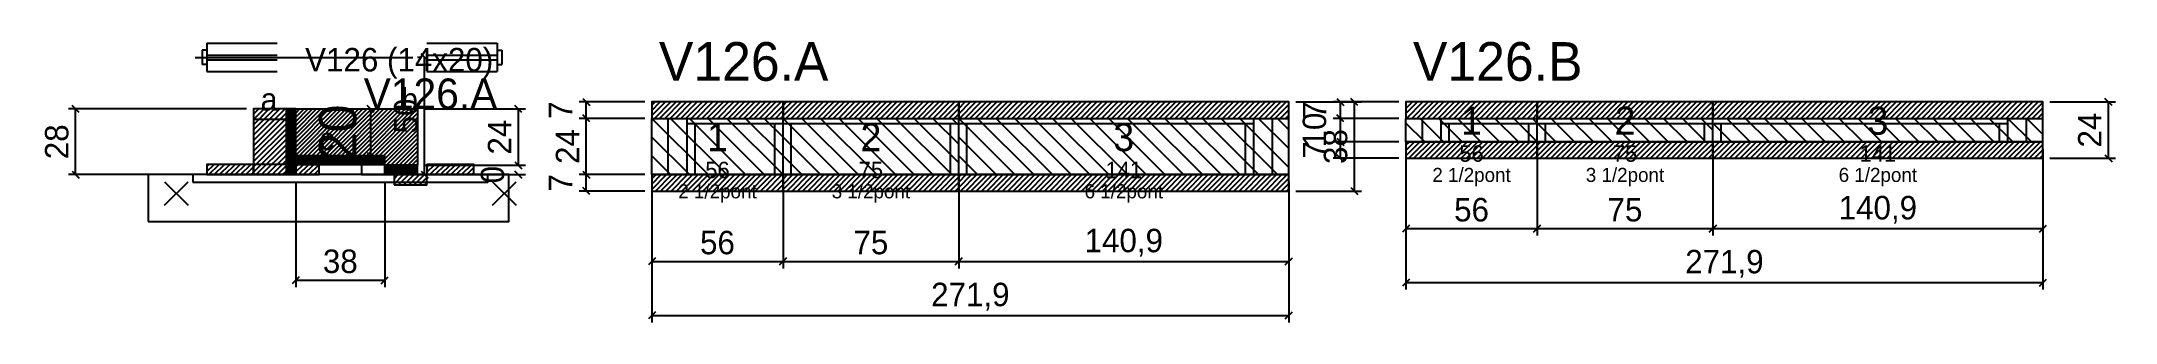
# Model space of a CAD drawing. Extents: x -69 to 817, y -87 to 33.
import ezdxf
from ezdxf.enums import TextEntityAlignment as Align

# ---------------------------------------------------------------- set-up
doc = ezdxf.new("R2010")
doc.units = 0
for name, color, linetype in [('5', 5, 'Continuous'), ('barrote', 126, 'Continuous'), ('CONCRETO', 251, 'Continuous'), ('COTA', 241, 'Continuous'), ('Cota Seção (2x)', 241, 'Continuous'), ('detalhes', 7, 'Continuous'), ('Hachura', 251, 'Continuous'), ('Madeira', 126, 'Continuous'), ('NOMENCLATURA', 7, 'Continuous'), ('Painéis', 200, 'Continuous'), ('presilha', 224, 'Continuous'), ('Reaproveitamento', 30, 'Continuous'), ('SARR_2.2x7', 40, 'Continuous'), ('SARR_3.5x7', 81, 'Continuous'), ('SCO-___-LAJ', 224, 'Continuous'), ('TENSOR', 224, 'Continuous'), ('texto', 7, 'Continuous'), ('Texto Seção', 7, 'Continuous')]:
    doc.layers.add(name, color=color, linetype=linetype)
doc.dimstyles.new('PAINEL', dxfattribs={"dimtxt": 10, "dimasz": 3, "dimexe": 3, "dimexo": 3, "dimgap": 3, "dimtad": 1, "dimblk": 'OBLIQUE', "dimblk1": 'OBLIQUE', "dimcen": 2.5, "dimclrd": 4, "dimclre": 4, "dimclrt": 240, "dimazin": 3, "dimtfac": 1, "dimtmove": 0, "dimatfit": 3})
doc.dimstyles.new('SECAO2X', dxfattribs={"dimtxt": 16, "dimasz": 3, "dimexe": 3, "dimexo": 3, "dimgap": 3, "dimtad": 1, "dimblk": 'OBLIQUE', "dimblk1": 'OBLIQUE', "dimcen": 2.5, "dimclrd": 4, "dimclre": 4, "dimclrt": 240, "dimazin": 3, "dimtfac": 1, "dimtmove": 0, "dimatfit": 3})

# ---------------------------------------------------------------- blocks, each defined once
blk = doc.blocks.new('_OBLIQUE')
at = {"color": 0, "linetype": 'BYBLOCK'}
blk.add_line((-0.5, -0.5), (0.5, 0.5), dxfattribs=at)

msp = doc.modelspace()

# ---------------------------------------------------------------- hatches: boundary and pattern name
at = {"layer": 'COTA'}
h = msp.add_hatch(dxfattribs=at)
h.set_pattern_fill('ANSI31', scale=0.4)
h.paths.add_polyline_path([(40, -16), (40, 4), (92, 4), (92, -20), (78, -20), (78, -16)])
h = msp.add_hatch(dxfattribs=at)
h.set_pattern_fill('ANSI31', scale=0.5)
h.paths.add_polyline_path([(192, 0), (248, 0), (248, 7), (192, 7)])
h = msp.add_hatch(dxfattribs=at)
h.set_pattern_fill('ANSI31', scale=0.5)
h.paths.add_polyline_path([(248, 0), (323, 0), (323, 7), (248, 7)])
h = msp.add_hatch(dxfattribs=at)
h.set_pattern_fill('ANSI31', scale=0.5)
h.paths.add_polyline_path([(323, 0), (463.9, 0), (463.9, 7), (323, 7)])
h = msp.add_hatch(dxfattribs=at)
h.set_pattern_fill('ANSI31', scale=0.5)
h.paths.add_polyline_path([(513.9, 0), (569.9, 0), (569.9, 7), (513.9, 7)])
h = msp.add_hatch(dxfattribs=at)
h.set_pattern_fill('ANSI31', scale=0.5)
h.paths.add_polyline_path([(569.9, 0), (644.9, 0), (644.9, 7), (569.9, 7)])
h = msp.add_hatch(dxfattribs=at)
h.set_pattern_fill('ANSI31', scale=0.5)
h.paths.add_polyline_path([(644.9, 0), (785.8, 0), (785.8, 7), (644.9, 7)])
h = msp.add_hatch(dxfattribs=at)
h.set_pattern_fill('ANSI31', scale=0.5)
h.paths.add_polyline_path([(513.9, -17), (569.9, -17), (569.9, -10), (513.9, -10)])
h = msp.add_hatch(dxfattribs=at)
h.set_pattern_fill('ANSI31', scale=0.5)
h.paths.add_polyline_path([(569.9, -17), (644.9, -17), (644.9, -10), (569.9, -10)])
h = msp.add_hatch(dxfattribs=at)
h.set_pattern_fill('ANSI31', scale=0.5)
h.paths.add_polyline_path([(644.9, -17), (785.8, -17), (785.8, -10), (644.9, -10)])
h = msp.add_hatch(dxfattribs=at)
h.set_pattern_fill('ANSI31', scale=0.5)
h.paths.add_polyline_path([(192, -31), (248, -31), (248, -24), (192, -24)])
h = msp.add_hatch(dxfattribs=at)
h.set_pattern_fill('ANSI31', scale=0.5)
h.paths.add_polyline_path([(248, -31), (323, -31), (323, -24), (248, -24)])
h = msp.add_hatch(dxfattribs=at)
h.set_pattern_fill('ANSI31', scale=0.5)
h.paths.add_polyline_path([(323, -31), (463.9, -31), (463.9, -24), (323, -24)])
at = {"layer": 'Hachura'}
h = msp.add_hatch(dxfattribs=at)
h.set_pattern_fill('ANSI31', scale=0.5)
h.paths.add_polyline_path([(22, -24), (36, -24), (36, 4), (22, 4)])
h = msp.add_hatch(dxfattribs=at)
h.set_pattern_fill('ANSI31', scale=0.5)
h.paths.add_polyline_path([(22, -0.4), (36, -0.4), (36, 4), (22, 4)])
h = msp.add_hatch(dxfattribs=at)
h.set_pattern_fill('SOLID')
h.paths.add_polyline_path([(36, -24), (40, -24), (40, 4), (36, 4)])
h = msp.add_hatch(dxfattribs=at)
h.set_pattern_fill('SOLID')
h.paths.add_polyline_path([(40, -19.6), (78, -19.6), (78, -16), (40, -16)])
h = msp.add_hatch(dxfattribs=at)
h.set_pattern_fill('ANSI31', scale=0.5)
h.paths.add_polyline_path([(2, -24), (22, -24), (22, -19.6), (2, -19.6)])
h = msp.add_hatch(dxfattribs=at)
h.set_pattern_fill('ANSI31', scale=0.5)
h.paths.add_polyline_path([(40, -24), (50, -24), (50, -19.6), (40, -19.6)])
h = msp.add_hatch(dxfattribs=at)
h.set_pattern_fill('SOLID')
h.paths.add_polyline_path([(78, -24), (92, -24), (92, -20), (78, -20)])
h = msp.add_hatch(dxfattribs=at)
h.set_pattern_fill('SOLID')
h.paths.add_polyline_path([(78, -24), (82, -24), (82, -24), (78, -24)])
h = msp.add_hatch(dxfattribs=at)
h.set_pattern_fill('ANSI31', scale=0.5)
h.paths.add_polyline_path([(82, -24), (96, -24), (96, -24), (82, -24)])
h = msp.add_hatch(dxfattribs=at)
h.set_pattern_fill('ANSI31', scale=0.5)
h.paths.add_polyline_path([(82, -28.4), (96, -28.4), (96, -24), (82, -24)])
h = msp.add_hatch(dxfattribs=at)
h.set_pattern_fill('ANSI31', scale=0.5)
h.paths.add_polyline_path([(96, -24), (116, -24), (116, -19.6), (96, -19.6)])

# ---------------------------------------------------------------- linework, layer by layer
for p, q in [((0, 29), (0, 23)), ((2, 29), (0, 29)), ((2, 32), (32, 32)), ((2, 32), (2, 20)), ((2, 27), (32, 27)), ((96, 32), (126, 32)), ((96, 27), (126, 27)), ((126, 32), (126, 20)), ((126, 29), (128, 29)), ((128, 29), (128, 23)), ((2, 23), (0, 23)), ((2, 25), (32, 25)), ((2, 20), (32, 20)), ((96, 25), (126, 25)), ((96, 20), (126, 20)), ((126, 23), (128, 23))]:
    msp.add_line(p, q)
at = {"layer": 'barrote'}
msp.add_lwpolyline([(-23, -44), (131, -44), (131, -24), (-23, -24)], close=True, dxfattribs=at)
at = {"layer": 'CONCRETO'}
msp.add_lwpolyline([(40, -16), (40, 4), (92, 4), (92, -20), (78, -20), (78, -16)], close=True, dxfattribs=at)
at = {"layer": 'Madeira'}
for points in [[(22, -24), (36, -24), (36, 4), (22, 4)], [(22, -0.4), (36, -0.4), (36, 4), (22, 4)], [(2, -24), (22, -24), (22, -19.6), (2, -19.6)], [(22, -24), (36, -24), (36, -19.6), (22, -19.6)], [(40, -24), (50, -24), (50, -19.6), (40, -19.6)], [(68, -24), (78, -24), (78, -19.6), (68, -19.6)], [(82, -24), (96, -24), (96, -24), (82, -24)], [(82, -28.4), (96, -28.4), (96, -24), (82, -24)], [(96, -24), (116, -24), (116, -19.6), (96, -19.6)]]:
    msp.add_lwpolyline(points, close=True, dxfattribs=at)
at = {"layer": 'Painéis'}
for p, q in [((192, 0), (248, 0)), ((192, -24), (192, 0)), ((248, -24), (248, 0)), ((248, -24), (248, 0)), ((248, 0), (323, 0)), ((248, -24), (248, 0)), ((323, -24), (323, 0)), ((323, -24), (323, 0)), ((323, 0), (463.9, 0)), ((323, -24), (323, 0)), ((463.9, -24), (463.9, 0)), ((513.9, 0), (569.9, 0)), ((513.9, -10), (513.9, 0)), ((569.9, -10), (569.9, 0)), ((569.9, -10), (569.9, 0)), ((569.9, 0), (644.9, 0)), ((569.9, -10), (569.9, 0)), ((644.9, -10), (644.9, 0)), ((644.9, -10), (644.9, 0)), ((644.9, 0), (785.8, 0)), ((644.9, -10), (644.9, 0)), ((785.8, -10), (785.8, 0)), ((513.9, -10), (569.9, -10)), ((569.9, -10), (644.9, -10)), ((644.9, -10), (785.8, -10)), ((192, -24), (248, -24)), ((248, -24), (323, -24)), ((323, -24), (463.9, -24))]:
    msp.add_line(p, q, dxfattribs=at)
for points in [[(36, -24), (40, -24), (40, 4), (36, 4)], [(40, -19.6), (78, -19.6), (78, -16), (40, -16)], [(78, -24), (92, -24), (92, -20), (78, -20)], [(78, -24), (82, -24), (82, -24), (78, -24)]]:
    msp.add_lwpolyline(points, close=True, dxfattribs=at)
at = {"layer": 'presilha'}
for p, q in [((-16, -37), (-6, -27)), ((-16, -27), (-6, -37)), ((124, -37), (134, -27)), ((124, -27), (134, -37))]:
    msp.add_line(p, q, dxfattribs=at)
at = {"layer": 'Reaproveitamento', "color": 30}
for p, q in [((216, -24), (192, 0)), ((224, -24), (200, 0)), ((232, -24), (208, 0)), ((240, -24), (216, 0)), ((248, -24), (224, 0)), ((248, -16), (232, 0)), ((248, -8), (240, 0)), ((248, 0), (248, 0)), ((272, -24), (248, 0)), ((280, -24), (256, 0)), ((288, -24), (264, 0)), ((296, -24), (272, 0)), ((304, -24), (280, 0)), ((312, -24), (288, 0)), ((320, -24), (296, 0)), ((323, -19), (304, 0)), ((323, -11), (312, 0)), ((323, -3), (320, 0)), ((347, -24), (323, 0)), ((355, -24), (331, 0)), ((363, -24), (339, 0)), ((371, -24), (347, 0)), ((379, -24), (355, 0)), ((387, -24), (363, 0)), ((395, -24), (371, 0)), ((403, -24), (379, 0)), ((411, -24), (387, 0)), ((419, -24), (395, 0)), ((427, -24), (403, 0)), ((435, -24), (411, 0)), ((443, -24), (419, 0)), ((451, -24), (427, 0)), ((459, -24), (435, 0)), ((463.9, -20.9), (443, 0)), ((463.9, -12.9), (451, 0)), ((463.9, -4.9), (459, 0)), ((529.9, -10), (519.9, 0)), ((537.9, -10), (527.9, 0)), ((545.9, -10), (535.9, 0)), ((553.9, -10), (543.9, 0)), ((561.9, -10), (551.9, 0)), ((569.9, -10), (559.9, 0)), ((569.9, -2), (567.9, 0)), ((585.9, -10), (575.9, 0)), ((593.9, -10), (583.9, 0)), ((601.9, -10), (591.9, 0)), ((609.9, -10), (599.9, 0)), ((617.9, -10), (607.9, 0)), ((625.9, -10), (615.9, 0)), ((633.9, -10), (623.9, 0)), ((641.9, -10), (631.9, 0)), ((644.9, -5), (639.9, 0)), ((660.9, -10), (650.9, 0)), ((668.9, -10), (658.9, 0)), ((676.9, -10), (666.9, 0)), ((684.9, -10), (674.9, 0)), ((692.9, -10), (682.9, 0)), ((700.9, -10), (690.9, 0)), ((708.9, -10), (698.9, 0)), ((716.9, -10), (706.9, 0)), ((724.9, -10), (714.9, 0)), ((732.9, -10), (722.9, 0)), ((740.9, -10), (730.9, 0)), ((748.9, -10), (738.9, 0)), ((756.9, -10), (746.9, 0)), ((764.9, -10), (754.9, 0)), ((772.9, -10), (762.9, 0)), ((780.9, -10), (770.9, 0)), ((785.8, -6.9), (778.9, 0)), ((208, -24), (192, -8)), ((264, -24), (248, -8)), ((339, -24), (323, -8)), ((521.9, -10), (513.9, -2)), ((577.9, -10), (569.9, -2)), ((652.9, -10), (644.9, -2)), ((200, -24), (192, -16)), ((256, -24), (248, -16)), ((331, -24), (323, -16)), ((513.9, -10), (513.9, -10)), ((569.9, -10), (569.9, -10)), ((644.9, -10), (644.9, -10)), ((192, -24), (192, -24)), ((248, -24), (248, -24)), ((323, -24), (323, -24))]:
    msp.add_line(p, q, dxfattribs=at)
at = {"layer": 'SARR_2.2x7'}
for p, q in [((199, -24), (199, 0)), ((456.9, -24), (456.9, 0)), ((520.9, -10), (520.9, 0)), ((778.8, -10), (778.8, 0)), ((207, -2.2), (248, -2.2)), ((248, -2.2), (323, -2.2)), ((323, -2.2), (448.9, -2.2)), ((528.9, -2.2), (569.9, -2.2)), ((569.9, -2.2), (644.9, -2.2)), ((644.9, -2.2), (770.8, -2.2))]:
    msp.add_line(p, q, dxfattribs=at)
at = {"layer": 'SARR_3.5x7'}
for p, q in [((207, -24), (207, 0)), ((248, -24), (248, 0)), ((248, -24), (248, 0)), ((323, -24), (323, 0)), ((323, -24), (323, 0)), ((448.9, -24), (448.9, 0)), ((528.9, -10), (528.9, 0)), ((569.9, -10), (569.9, 0)), ((569.9, -10), (569.9, 0)), ((644.9, -10), (644.9, 0)), ((644.9, -10), (644.9, 0)), ((770.8, -10), (770.8, 0)), ((210.5, -24), (210.5, -2.2)), ((244.5, -24), (244.5, -2.2)), ((251.5, -24), (251.5, -2.2)), ((319.5, -24), (319.5, -2.2)), ((326.5, -24), (326.5, -2.2)), ((445.4, -24), (445.4, -2.2)), ((532.4, -10), (532.4, -2.2)), ((566.4, -10), (566.4, -2.2)), ((573.4, -10), (573.4, -2.2)), ((641.4, -10), (641.4, -2.2)), ((648.4, -10), (648.4, -2.2)), ((767.3, -10), (767.3, -2.2)), ((528.9, -10), (532.4, -10)), ((566.4, -10), (569.9, -10)), ((569.9, -10), (573.4, -10)), ((641.4, -10), (644.9, -10)), ((644.9, -10), (648.4, -10)), ((767.3, -10), (770.8, -10)), ((207, -24), (210.5, -24)), ((244.5, -24), (248, -24)), ((248, -24), (251.5, -24)), ((319.5, -24), (323, -24)), ((323, -24), (326.5, -24)), ((445.4, -24), (448.9, -24))]:
    msp.add_line(p, q, dxfattribs=at)
at = {"layer": 'SCO-___-LAJ'}
for points in [[(192, 0), (248, 0), (248, 7), (192, 7)], [(248, 0), (323, 0), (323, 7), (248, 7)], [(323, 0), (463.9, 0), (463.9, 7), (323, 7)], [(513.9, 0), (569.9, 0), (569.9, 7), (513.9, 7)], [(569.9, 0), (644.9, 0), (644.9, 7), (569.9, 7)], [(644.9, 0), (785.8, 0), (785.8, 7), (644.9, 7)], [(513.9, -17), (569.9, -17), (569.9, -10), (513.9, -10)], [(569.9, -17), (644.9, -17), (644.9, -10), (569.9, -10)], [(644.9, -17), (785.8, -17), (785.8, -10), (644.9, -10)], [(-4, -27.2), (122, -27.2), (122, -24), (-4, -24)], [(192, -31), (248, -31), (248, -24), (192, -24)], [(248, -31), (323, -31), (323, -24), (248, -24)], [(323, -31), (463.9, -31), (463.9, -24), (323, -24)]]:
    msp.add_lwpolyline(points, close=True, dxfattribs=at)
at = {"layer": 'TENSOR'}
msp.add_line((-3, 26), (90, 26), dxfattribs=at)

# ---------------------------------------------------------------- texts
at = {"layer": '5'}
for s, height, p in [('1', 12, (541.9, -1)), ('2', 12, (607.4, -1)), ('3', 12, (715.35, -1)), ('1', 12, (220, -8)), ('2', 12, (285.5, -8)), ('3', 12, (393.45, -8)), ('56', 7, (541.9, -15)), ('75', 7, (607.4, -15)), ('141', 7, (715.35, -15)), ('56', 7, (220, -22)), ('75', 7, (285.5, -22)), ('141', 7, (393.45, -22))]:
    msp.add_text(s, height=height, dxfattribs=at).set_placement(p, align=Align.MIDDLE_CENTER)
at = {"layer": 'detalhes'}
for s, p in [('a', (25, 3.3)), ('b', (85, 3.3)), ('c', (50, -13.5))]:
    msp.add_text(s, height=9.6, dxfattribs=at).set_placement(p)
at = {"layer": 'NOMENCLATURA'}
for s, p in [('V126.A', (195, 16)), ('V126.B', (516.9, 16))]:
    msp.add_text(s, height=16.5, dxfattribs=at).set_placement(p)
at = {"layer": 'texto', "char_height": 6, "attachment_point": 5}
for s, insert in [('2 1/2pont', (541.9, -25)), ('3 1/2pont', (607.4, -25)), ('6 1/2pont', (715.35, -25)), ('2 1/2pont', (220, -32)), ('3 1/2pont', (285.5, -32)), ('6 1/2pont', (393.45, -32))]:
    msp.add_mtext(s, dxfattribs=dict(at, insert=insert))
at = {"layer": 'Texto Seção'}
for s, height, p in [('V126 (14x20)', 10, (44, 20)), ('V126.A', 13, (69, 4))]:
    msp.add_text(s, height=height, dxfattribs=at).set_placement(p)

# ---------------------------------------------------------------- dimensions: what is measured, and where the dimension line sits
at = {"layer": 'COTA'}
for base, p1, p2 in [((95, -24), (96, -24), (96, 26)), ((-54, -24), (2, -24), (22, 4)), ((135, -20), (92, -20), (92, 4)), ((164, 0), (192, 0), (192, 7)), ((164, -24), (192, -24), (192, 0)), ((491.9, -31), (463.9, -31), (463.9, 7)), ((485.9, 0), (513.9, 0), (513.9, 7)), ((485.9, -10), (513.9, -10), (513.9, 0)), ((813.8, -17), (785.8, -17), (785.8, 7)), ((485.9, -17), (513.9, -17), (513.9, -10)), ((135, -24), (96, -24), (96, -24)), ((164, -31), (192, -31), (192, -24))]:
    msp.add_linear_dim(base=base, p1=p1, p2=p2, angle=90, dimstyle='PAINEL', dxfattribs=at).render()
for base, p1, p2 in [((513.9, -47), (513.9, -10), (569.9, -10)), ((513.9, -70), (513.9, -10), (785.8, -10)), ((569.9, -47), (569.9, -10), (644.9, -10)), ((644.9, -47), (644.9, -10), (785.8, -10)), ((40, -69), (40, -24), (78, -24)), ((192, -61), (192, -24), (248, -24)), ((192, -84), (192, -24), (463.9, -24)), ((248, -61), (248, -24), (323, -24)), ((323, -61), (323, -24), (463.9, -24))]:
    msp.add_linear_dim(base=base, p1=p1, p2=p2, dimstyle='PAINEL', dxfattribs=at).render()
at = {"layer": 'Cota Seção (2x)'}
msp.add_linear_dim(base=(72, -16), p1=(40, -16), p2=(40, 4), angle=90, dimstyle='SECAO2X', dxfattribs=at).render()

doc.saveas('drawing.dxf')
